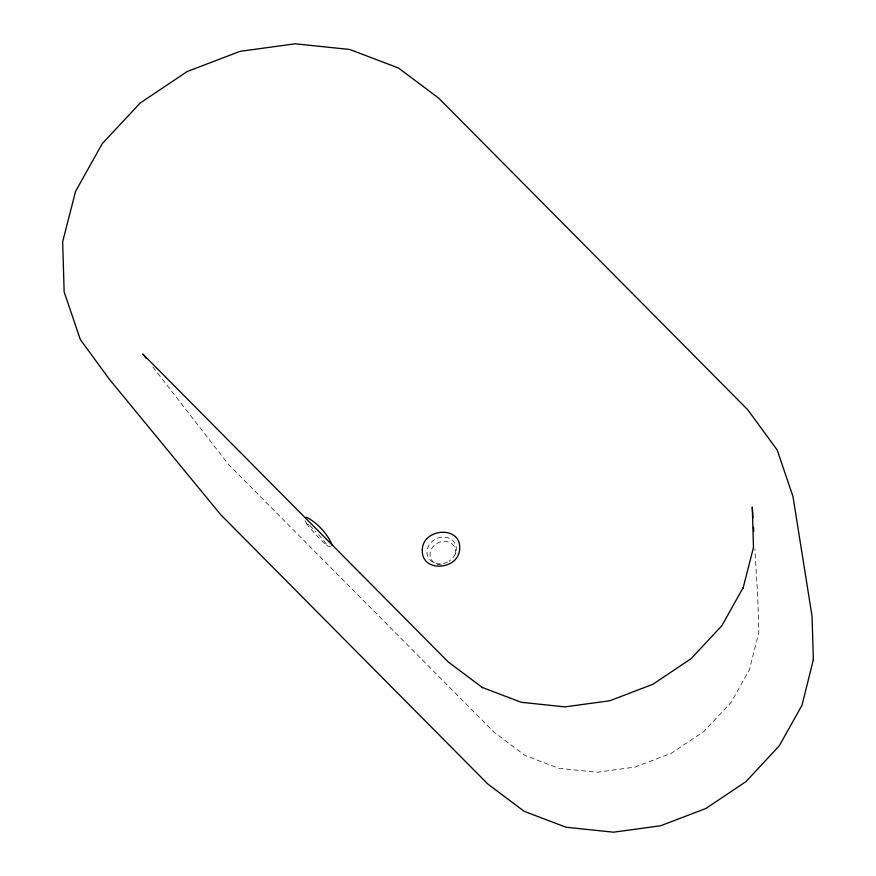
<?xml version="1.0" encoding="UTF-8"?>
<svg xmlns="http://www.w3.org/2000/svg" width="876" height="876" viewBox="0 0 876 876"><rect width="100%" height="100%" fill="white"/><g stroke="black" fill="none" stroke-linecap="round" stroke-linejoin="round"><path stroke-width="0.66" stroke-dasharray="4.38 3.29" d="M330.57 546.624L327.701 545.956L324.897 543.744M152.796 366.913L228.702 464.674L493.779 731.92L524.921 755.419L558.789 768.296L597.103 772.249L635.078 767.058L671.498 753.152L703.877 731.471L731.066 702.486L749.44 669.658L758.813 632.603L757.784 597.476L754.827 548.869M307.224 524.527L304.804 520.202M441.515 564.867A13.206 11.344 -27.1 0 1 430.236 552.307A13.206 11.344 -27.1 0 1 446.388 541.499A13.206 11.344 -27.1 0 1 454.841 555.942M318.557 534.688A15.067 0.975 47.4 0 1 325.949 544.587A15.067 0.975 47.4 0 1 311.046 529.246A15.067 0.975 47.4 0 1 308.823 524.68M309.775 525.567A15.067 0.975 47.4 0 1 315.886 531.798M447.614 561.987A15.067 12.943 -27.1 0 1 427.017 551.332A15.067 12.943 -27.1 0 1 449.191 538.236A15.067 12.943 -27.1 0 1 449.311 560.99"/><path stroke-width="1.31" d="M332.146 545.168C327.755 534.053 317.189 522.534 306.447 517.245L305.439 517.738M146.128 358.317L142.788 354.024L448.162 661.895L482.566 687.649L481.877 687.31L521.308 702.3L564.932 706.888L609.773 700.767L652.784 684.331L691.022 658.73L721.879 625.683L743.264 587.457L743.067 588.146L753.48 547.478L752.287 507.018L752.944 517.815M753.513 527.264L753.765 531.316M422.331 549.548C420.579 573.178 459.035 570.396 459.659 548.891C461.411 525.261 422.955 528.042 422.331 549.548M813.333 659.694L802.044 705.147L779.312 745.783L746.023 781.578L705.837 808.493L660.635 825.761L613.496 832.2L566.071 827.24L524.144 811.307L487.844 784.031L220.829 514.825L109.358 379.253L80.351 339.57L64.145 291.872L62.667 241.732L75.577 191.329L102.273 143.62L140.215 103.007L187.212 71.525L240.079 51.334L295.201 43.8L349.732 49.472L398.438 67.989L438.668 98.112L747.677 409.661L777.209 450.034L792.988 496.561L812.052 616.277L813.333 659.694"/></g></svg>
